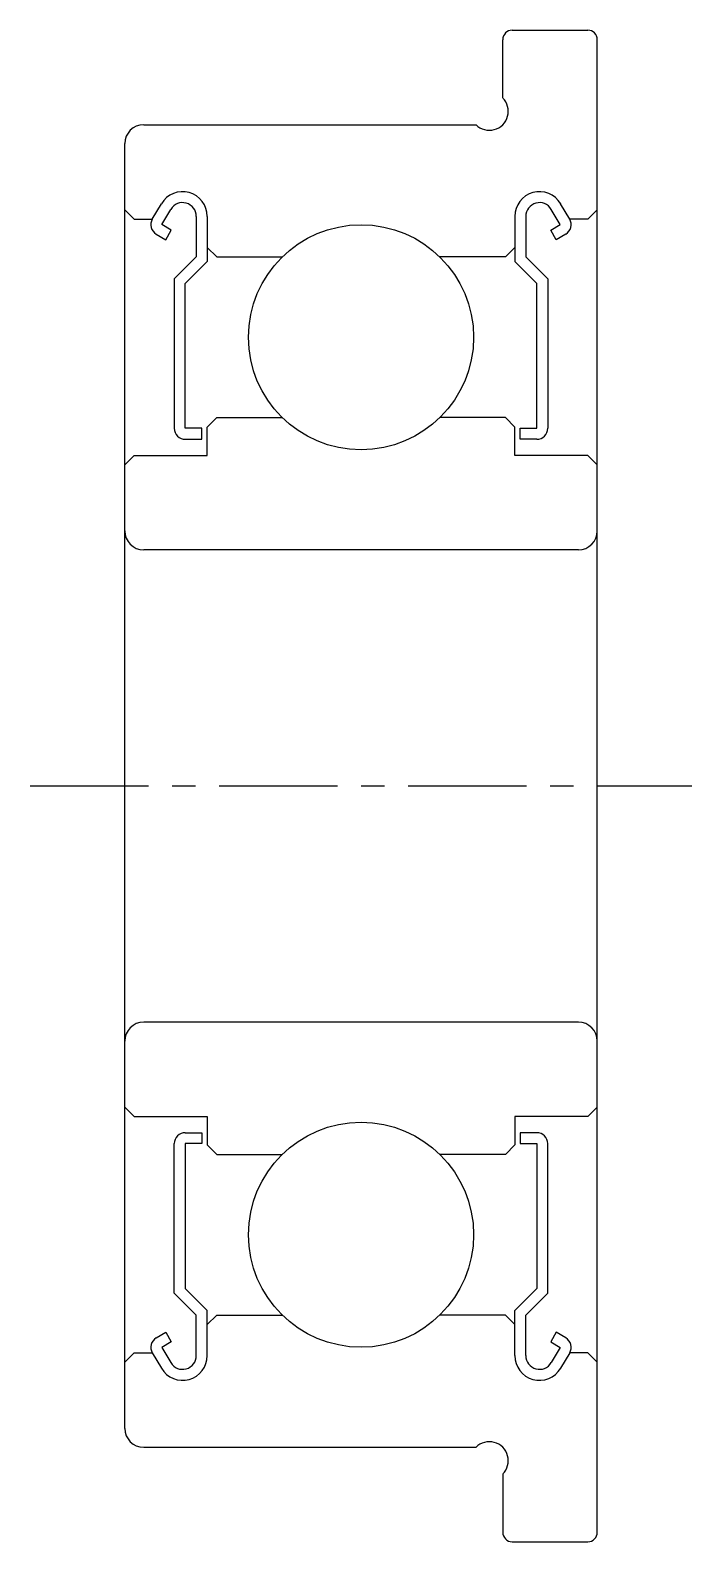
# Model space of a CAD drawing. Extents: x 2.6 to 39.4, y 2.5 to 30.2.
# Drawn here: x 32.42 to 39.42, y 14.16 to 30.16 of the extents above; entities outside this region: 2.
import ezdxf

# ---------------------------------------------------------------- set-up
doc = ezdxf.new("R2010")
doc.units = 0
doc.linetypes.add('CENTER', pattern=[2, 1.25, -0.25, 0.25, -0.25])
doc.layers.get('0').update_dxf_attribs({"linetype": 'CONTINUOUS'})
doc.layers.add('CENTER', color=1, linetype='CENTER')

msp = doc.modelspace()

# ---------------------------------------------------------------- linework, layer by layer
at = {"color": 7, "linetype": 'CONTINUOUS'}
for p, q in [((37.521, 30.165), (38.321, 30.165)), ((37.421, 29.448), (37.421, 30.065)), ((38.421, 14.265), (38.421, 30.065)), ((33.621, 29.165), (37.138, 29.165)), ((34.5, 29.165), (34.5, 29.165)), ((35.379, 29.165), (35.379, 29.165)), ((33.421, 15.365), (33.421, 28.965)), ((33.712, 28.166), (33.808, 28.328)), ((38.129, 28.166), (38.033, 28.328)), ((33.421, 28.265), (33.521, 28.165)), ((33.521, 28.165), (33.712, 28.165)), ((33.812, 28.107), (33.908, 28.268)), ((34.177, 28.195), (34.177, 27.765)), ((34.294, 28.195), (34.294, 27.717)), ((37.548, 28.195), (37.548, 27.717)), ((37.664, 28.195), (37.664, 27.765)), ((38.029, 28.107), (37.933, 28.268)), ((38.321, 28.165), (38.13, 28.165)), ((38.421, 28.265), (38.321, 28.165)), ((33.754, 28.006), (33.855, 27.948)), ((33.913, 28.049), (33.812, 28.107)), ((33.855, 27.948), (33.913, 28.049)), ((37.928, 28.049), (38.029, 28.107)), ((37.986, 27.948), (37.928, 28.049)), ((38.087, 28.006), (37.986, 27.948)), ((34.294, 27.865), (34.394, 27.765)), ((37.548, 27.865), (37.448, 27.765)), ((34.177, 27.765), (33.944, 27.532)), ((34.294, 27.717), (34.061, 27.484)), ((34.394, 27.765), (35.087, 27.765)), ((37.448, 27.765), (36.754, 27.765)), ((37.548, 27.717), (37.781, 27.484)), ((37.664, 27.765), (37.897, 27.532)), ((33.944, 27.532), (33.944, 25.951)), ((37.897, 27.532), (37.897, 25.951)), ((34.061, 25.951), (34.061, 27.484)), ((37.781, 25.951), (37.781, 27.484)), ((34.235, 25.951), (34.061, 25.951)), ((34.235, 25.835), (34.235, 25.951)), ((34.294, 25.965), (34.394, 26.065)), ((34.294, 25.665), (34.294, 25.965)), ((34.394, 26.065), (35.087, 26.065)), ((37.448, 26.065), (36.754, 26.065)), ((37.548, 25.965), (37.448, 26.065)), ((37.548, 25.665), (37.548, 25.965)), ((37.606, 25.835), (37.606, 25.951)), ((37.606, 25.951), (37.781, 25.951)), ((34.061, 25.835), (34.235, 25.835)), ((37.781, 25.835), (37.606, 25.835)), ((33.421, 25.565), (33.521, 25.665)), ((33.521, 25.665), (34.294, 25.665)), ((38.321, 25.665), (37.548, 25.665)), ((38.421, 25.565), (38.321, 25.665)), ((38.221, 24.665), (33.621, 24.665)), ((38.221, 19.665), (33.621, 19.665)), ((33.421, 18.765), (33.521, 18.665)), ((38.421, 18.765), (38.321, 18.665)), ((33.521, 18.665), (34.294, 18.665)), ((34.294, 18.665), (34.294, 18.365)), ((38.321, 18.665), (37.548, 18.665)), ((37.548, 18.665), (37.548, 18.365)), ((34.061, 18.495), (34.235, 18.495)), ((34.235, 18.495), (34.235, 18.379)), ((37.606, 18.495), (37.606, 18.379)), ((37.781, 18.495), (37.606, 18.495)), ((33.944, 16.798), (33.944, 18.379)), ((34.061, 18.379), (34.061, 16.846)), ((34.235, 18.379), (34.061, 18.379)), ((34.294, 18.365), (34.394, 18.265)), ((34.394, 18.265), (35.087, 18.265)), ((37.448, 18.265), (36.754, 18.265)), ((37.548, 18.365), (37.448, 18.265)), ((37.606, 18.379), (37.781, 18.379)), ((37.781, 18.379), (37.781, 16.846)), ((37.897, 16.798), (37.897, 18.379)), ((34.294, 16.613), (34.061, 16.846)), ((37.548, 16.613), (37.781, 16.846)), ((34.177, 16.565), (33.944, 16.798)), ((37.664, 16.565), (37.897, 16.798)), ((34.177, 16.135), (34.177, 16.565)), ((34.294, 16.135), (34.294, 16.613)), ((34.294, 16.465), (34.394, 16.565)), ((34.394, 16.565), (35.087, 16.565)), ((37.448, 16.565), (36.754, 16.565)), ((37.548, 16.465), (37.448, 16.565)), ((37.548, 16.135), (37.548, 16.613)), ((37.664, 16.135), (37.664, 16.565)), ((33.754, 16.324), (33.855, 16.382)), ((33.855, 16.382), (33.913, 16.281)), ((37.986, 16.382), (37.928, 16.281)), ((38.087, 16.324), (37.986, 16.382)), ((33.421, 16.065), (33.521, 16.165)), ((33.521, 16.165), (33.712, 16.165)), ((33.712, 16.164), (33.808, 16.002)), ((33.913, 16.281), (33.812, 16.223)), ((33.812, 16.223), (33.908, 16.061)), ((37.928, 16.281), (38.029, 16.223)), ((38.029, 16.223), (37.933, 16.061)), ((38.129, 16.164), (38.033, 16.002)), ((38.321, 16.165), (38.13, 16.165)), ((38.421, 16.065), (38.321, 16.165)), ((33.621, 15.165), (37.138, 15.165)), ((37.421, 14.882), (37.421, 14.265)), ((37.521, 14.165), (38.321, 14.165))]:
    msp.add_line(p, q, dxfattribs=at)
for centre in [(35.921, 26.915), (35.921, 17.415)]:
    msp.add_circle(centre, 1.191, dxfattribs=at)
for centre, radius, start, end in [((37.521, 30.065), 0.1, 90, 180), ((38.321, 30.065), 0.1, 0, 90), ((37.279, 29.306), 0.2, 224.9995, 45.0005), ((33.621, 28.965), 0.2, 90, 180), ((34.033, 28.195), 0.261, 0, 149.3798), ((34.033, 28.195), 0.145, 0, 149.3798), ((37.809, 28.195), 0.261, 30.6202, 180), ((37.809, 28.195), 0.145, 30.6202, 180), ((33.812, 28.107), 0.116, 149.3798, 239.9987), ((38.029, 28.107), 0.116, 300.0013, 30.6202), ((34.061, 25.951), 0.116, 180, 270.0005), ((37.781, 25.951), 0.116, 269.9995, 0), ((33.621, 24.865), 0.2, 180, 270), ((38.221, 24.865), 0.2, 270, 0), ((33.621, 19.465), 0.2, 90, 180), ((38.221, 19.465), 0.2, 0, 90), ((34.061, 18.379), 0.116, 89.9995, 180), ((37.781, 18.379), 0.116, 360, 90.0005), ((33.812, 16.223), 0.116, 120.0013, 210.6202), ((38.029, 16.223), 0.116, 329.3798, 59.9987), ((34.033, 16.135), 0.261, 210.6202, 0), ((34.033, 16.135), 0.145, 210.6202, 0), ((37.809, 16.135), 0.261, 180, 329.3798), ((37.809, 16.135), 0.145, 180, 329.3798), ((33.621, 15.365), 0.2, 180, 270), ((37.279, 15.024), 0.2, 314.9995, 135.0005), ((37.521, 14.265), 0.1, 180, 270), ((38.321, 14.265), 0.1, 270, 0)]:
    msp.add_arc(centre, radius, start, end, dxfattribs=at)
at = {"layer": 'CENTER', "color": 1, "linetype": 'CENTER'}
msp.add_line((32.421, 22.165), (39.421, 22.165), dxfattribs=at)

# ---------------------------------------------------------------- texts
at = {"color": 7, "linetype": 'CONTINUOUS'}
for p in [(2.5, 6.25), (2.5, 2.5)]:
    msp.add_text('FL605ZZ', height=1, dxfattribs=at).set_placement(p)

doc.saveas('drawing.dxf')
